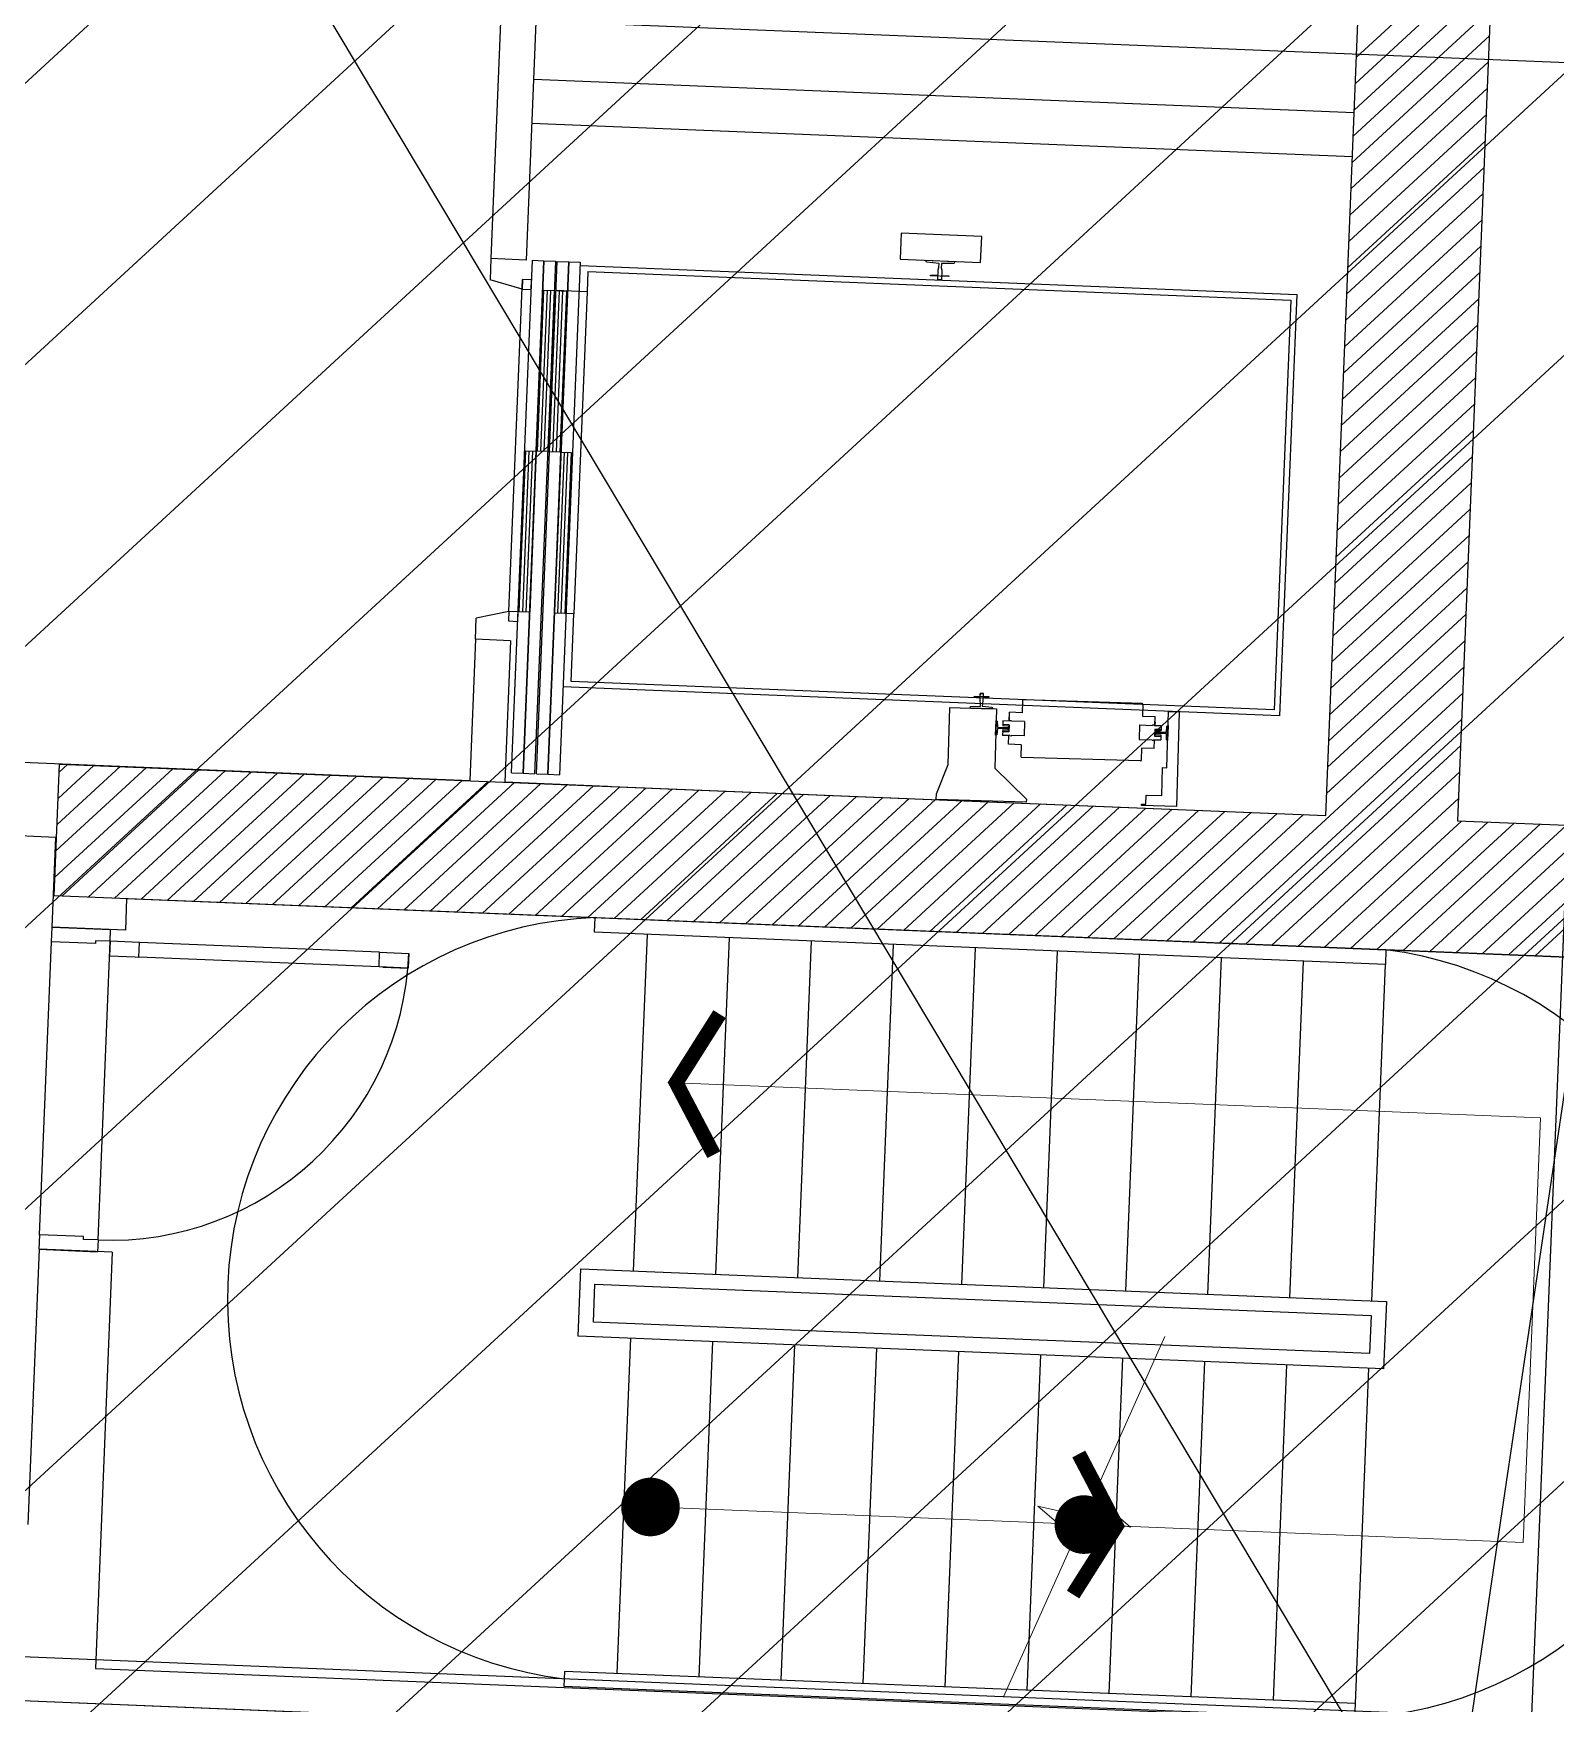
# Model space of a CAD drawing. Extents: x -678889171 to 586587, y -792238163 to 335485.
# Drawn here: x -678769443 to -678764250, y -791958539 to -791952840 of the extents above; entities that cross this region are included whole.
import ezdxf
from ezdxf.enums import TextEntityAlignment as Align

# ---------------------------------------------------------------- set-up
doc = ezdxf.new("R2010")
doc.units = 0
doc.header["$MEASUREMENT"] = 0
for name, color, linetype in [('A-FLOR-PATT', 252, 'Continuous'), ('A-SITE-PATT', 252, 'Continuous'), ('A-WALL', 252, 'Continuous')]:
    doc.layers.add(name, color=color, linetype=linetype)
for name, color, linetype, lineweight in [('BASEMENT3 LAYOUT$0$HATCH2', 252, 'Continuous', 15), ('Ground floor Towers$0$04-Ground Floor$0$Hospital (2)$0$A-FLOR-MRKN', 252, 'Continuous', 20), ('Ground floor Towers$0$04-Ground Floor$0$Hospital (2)$0$A-HIDD1', 252, 'Continuous', 20)]:
    doc.layers.add(name, color=color, linetype=linetype, lineweight=lineweight)
doc.styles.add('Ground floor Towers$0$$Bas01-Rname$0$EN-SC', font='swissc.ttf')
doc.styles.add('Ground floor Towers$0$$Bas01-Rname$0$EN-SCL', font='swisscl.ttf')
doc.styles.add('Ground floor Towers$0$04-Ground Floor$0$V2-lower ground$0$LEVEL  FOR LICENSE LOWER GR$0$$LG- LEVEL$0$AR-SR', font='sarb.shx')

# ---------------------------------------------------------------- blocks, each defined once
blk = doc.blocks.new('A$C61C61320')
at = {"layer": 'BASEMENT3 LAYOUT$0$HATCH2'}
h = blk.add_hatch(dxfattribs=at)
h.set_pattern_fill('JIS_WOOD', color=256, scale=1000, style=0)
h.set_pattern_definition([(45, (-845211.5632561638, -471074.8112416068), (-499.9999991609842, 499.9999991609843), [])])
edge = h.paths.add_edge_path()
edge.add_line((-87728.88771757309, -14436.92520058164), (11085.99286301623, -14077.61977391216))
edge.add_line((11085.9928630162, -14077.61977391216), (11086.00013759563, -61296.12011963065))
edge.add_line((11086.00013759569, -61296.12011963065), (-23868.16462742418, -60220.57708285929))
edge.add_line((-23868.16462742421, -60220.57708285929), (-23388.15647815715, -47455.2645226442))
edge.add_arc((-38984.06513334403, -44366.02445463254), 15898.9235792472, 348.7958745272753, 525.9866040010601)
edge.add_line((-54409.82303213701, -40516.12001080933), (-55179.78612954497, -49076.3717473704))
edge.add_line((-55179.78612954495, -49076.3717473704), (-87616.00626249687, -47227.09333388295))
edge.add_line((-87616.00626249681, -47227.09333388295), (-87728.88771757303, -14436.92520058164))
blk = doc.blocks.new('Ground floor Towers$0$04-Ground Floor$0$Hospital (2)$0$$DD-06-LEVEL  (01)$0$A-STRS-01-2950$0$WATG_M_STAIRARROW1')
at = {"layer": 'Ground floor Towers$0$04-Ground Floor$0$Hospital (2)$0$A-FLOR-MRKN'}
for p, q in [((-2.131628207280301e-14, 0.590549999999979), (-0.5708661417322887, 0.59055118110237)), ((-0.5708661417322887, 0.59055118110237), (-0.5708661417323952, -0.5826781916020707)), ((-1.480202627135441e-10, -2.842170943040401e-14), (-2.131628207280301e-14, 0.590549999999979))]:
    blk.add_line(p, q, dxfattribs=at)
at = {"layer": 'Ground floor Towers$0$04-Ground Floor$0$Hospital (2)$0$A-FLOR-MRKN', "const_width": 0.03937, "flags": 128}
blk.add_lwpolyline([(-0.01306610425286436, -0.01472331971535823, -1), (0.01306610425285726, 0.01472331971535823, -1)], format="xyb", close=True, dxfattribs=at)
at = {"layer": 'Ground floor Towers$0$04-Ground Floor$0$Hospital (2)$0$A-FLOR-MRKN', "const_width": 0.01968499999999999}
blk.add_lwpolyline([(-0.476378141401959, -0.5168112198884387), (-0.5708661415200567, -0.5713638921918403), (-0.6653541416381401, -0.5168112198884671)], dxfattribs=at)
blk = doc.blocks.new('Ground floor Towers$0$04-Ground Floor$0$Hospital (2)$0$$DD-06-LEVEL  (01)$0$A-STRS-01-2950$0$WATG_BREAKLINE1')
at = {"layer": 'Ground floor Towers$0$04-Ground Floor$0$Hospital (2)$0$A-HIDD1'}
for p, q in [((0.0232119172721319, 0.05802979318032442), (0.1968503937007924, 0.4921259842519703)), ((0.1253443532695151, -0.02321191727213545), (0.0232119172721319, 0.05802979318032442)), ((-0.02321191727212835, -0.05802979318033152), (-0.1253443532695044, 0.02321191727212124)), ((-0.1253443532695044, 0.02321191727212124), (0.1253443532695151, -0.02321191727213545)), ((-0.1968503937007817, -0.4921259842519703), (-0.02321191727212835, -0.05802979318033152))]:
    blk.add_line(p, q, dxfattribs=at)
blk = doc.blocks.new('Ground floor Towers$0$04-Ground Floor$0$Hospital (2)$0$$DD-06-LEVEL  (01)$0$A-STRS-01-2950$0$WATG_M_STAIRARROW2')
at = {"layer": 'Ground floor Towers$0$04-Ground Floor$0$Hospital (2)$0$A-FLOR-MRKN'}
blk.add_line((-1.479989464314713e-10, -5.684341886080801e-14), (-2.081890215777094e-12, 0.6377952755905199), dxfattribs=at)
at = {"layer": 'Ground floor Towers$0$04-Ground Floor$0$Hospital (2)$0$A-FLOR-MRKN', "const_width": 0.01968499999999999}
blk.add_lwpolyline([(-0.09448800033248261, 0.5719283038768879), (-2.143991650882526e-10, 0.6264809761802326), (0.09448799990367718, 0.5719283038768879)], dxfattribs=at)
at = {"layer": 'Ground floor Towers$0$04-Ground Floor$0$Hospital (2)$0$A-FLOR-MRKN', "const_width": 0.03937, "flags": 128}
blk.add_lwpolyline([(-0.01306610425285726, -0.01472331971538665, -1), (0.01306610425287147, 0.01472331971532981, -1)], format="xyb", close=True, dxfattribs=at)
blk = doc.blocks.new('GR')
at = {"layer": 'A-FLOR-PATT'}
for p, q in [((49525, 196905), (245.3918416806846, 272191.5239476775)), ((30505, 225220), (30505, 268485)), ((30127.40387731369, 236104.3875209279), (30127.42850499545, 230004.3817412797)), ((29677.42850499178, 230004.3817691915), (29677.40973144941, 234654.3815392867)), ((29677.42850499177, 230004.3817691915), (29677.42850499177, 234655.1983650961)), ((29677.41804897289, 232594.222540826), (30127.4162321895, 233044.2207240426)), ((29677.41841153322, 232504.4203421756), (30127.41659474978, 232954.4185253922)), ((26754.69330309423, 232847.7327846687), (26754.69330309423, 231787.4007854185)), ((26874.69330309423, 232847.7327846687), (26874.69330309423, 231787.4007853517)), ((29677.41877409353, 232414.6181435253), (30127.4169573101, 232864.6163267418)), ((30127.42850504701, 232855.1983651478), (30127.42850504701, 230004.3817412797)), ((29677.41913665384, 232324.8159448749), (30127.41731987041, 232774.8141280914)), ((29677.41949921417, 232235.0137462245), (30127.41768243071, 232685.0119294411)), ((-2250.000000000029, 232605), (106690.0000000001, 232605)), ((29677.41986177448, 232145.2115475741), (30127.41804499103, 232595.2097307907)), ((29677.42022433478, 232055.4093489238), (30127.41840755132, 232505.4075321403)), ((29677.42058689511, 231965.6071502734), (30127.41877011163, 232415.6053334899)), ((26874.69330309423, 232405.1983651478), (29677.42850499177, 232405.1983651478)), ((29677.42094945544, 231875.804951623), (30127.41913267196, 232325.8031348395)), ((26874.69330309423, 232255.1983651477), (29677.42850499177, 232255.1983651478)), ((29677.42131201574, 231786.0027529727), (30127.41949523224, 232236.0009361892)), ((29677.42167457606, 231696.2005543223), (30127.41985779256, 232146.1987375388)), ((29677.42203713639, 231606.3983556719), (30127.42022035287, 232056.3965388884)), ((29677.42239969668, 231516.5961570215), (30127.42058291317, 231966.594340238)), ((28424.48511121665, 231931.0793568447), (28149.48511121665, 231931.0793568447)), ((28149.48511121665, 231931.0793568447), (28149.48511121665, 231842.2936425591)), ((28424.48511121677, 231842.2936425591), (28424.48511121665, 231931.0793568447)), ((28149.48511121665, 231842.2936425591), (28424.48511121677, 231842.2936425591)), ((28239.84225407381, 231835.2222139876), (28237.87796835949, 231842.293642559)), ((28237.87796835949, 231842.293642559), (28336.09225407381, 231842.2936425591)), ((28336.09225407381, 231842.2936425591), (28334.12796835949, 231835.2222139876)), ((29677.42276225699, 231426.7939583711), (30127.42094547348, 231876.7921415876)), ((26874.69330309423, 231787.4007853517), (26754.69330309423, 231787.4007854185)), ((26754.6933028763, 231787.4007854185), (26754.6933028763, 231715.3697295061)), ((26896.43272775329, 231787.4007854187), (26935.71844203897, 231787.4007854187)), ((26896.43272775329, 230037.4007854189), (26896.43272775329, 231787.4007854187)), ((26935.71844203897, 231787.4007854187), (26935.71844203908, 230037.4007854189)), ((26935.71844203897, 231787.4007854187), (26975.00415632477, 231787.4007854187)), ((26935.71844203908, 230037.4007854189), (26935.71844203897, 231787.4007854187)), ((26975.00415632477, 231787.4007854187), (26975.00415632477, 230037.4007854189)), ((26980.91368264494, 231787.4007854187), (27020.19939693074, 231787.4007854187)), ((26980.91368264494, 230037.400785419), (26980.91368264494, 231787.4007854187)), ((27020.19939693074, 231787.4007854187), (27059.48511121653, 231787.4007854187)), ((27020.19939693074, 230037.400785419), (27020.19939693074, 231787.4007854187)), ((27020.19939693074, 231787.4007854187), (27020.19939693074, 230037.400785419)), ((27059.48511121653, 231787.4007854187), (27059.48511121653, 230037.4007854189)), ((28283.05653978813, 231832.8650711305), (28239.84225407381, 231835.2222139876)), ((28255.55653978801, 231789.6507854162), (28255.55653978813, 231792.4007854162)), ((28255.55653978813, 231792.4007854162), (28279.52082550245, 231792.4007854162)), ((28318.41368264517, 231789.6507854162), (28255.55653978801, 231789.6507854162)), ((28279.52082550245, 231792.4007854162), (28279.52082550245, 231776.6864997019)), ((28280.69939693097, 231810.8650711305), (28283.05653978813, 231818.7222139876)), ((28280.69939693097, 231777.8650711305), (28280.69939693097, 231810.8650711305)), ((28283.05653978813, 231818.7222139876), (28283.05653978813, 231832.8650711305)), ((28334.12796835949, 231835.2222139876), (28290.91368264529, 231832.8650711304)), ((28290.91368264529, 231832.8650711304), (28290.91368264517, 231818.7222139876)), ((28290.91368264517, 231818.7222139876), (28293.27082550245, 231810.8650711305)), ((28293.27082550245, 231810.8650711305), (28293.27082550245, 231777.8650711304)), ((28294.44939693097, 231776.6864997019), (28294.44939693097, 231792.4007854162)), ((28294.44939693097, 231792.4007854162), (28318.41368264517, 231792.4007854162)), ((28318.41368264517, 231792.4007854162), (28318.41368264517, 231789.6507854162)), ((29677.42312481732, 231336.9917597208), (30127.42130803378, 231786.9899429372)), ((27059.48511121653, 231776.6864997019), (29506.62796835972, 231776.6864997019)), ((27086.98511121653, 231757.0436425591), (27086.98511121653, 231687.4007854185)), ((27086.98511121653, 231757.0436425591), (29486.98511121677, 231757.0436425591)), ((28279.52082550245, 231776.6864997019), (28294.44939693097, 231776.6864997019)), ((28293.27082550245, 231777.8650711304), (28280.69939693097, 231777.8650711305)), ((29486.98511121677, 231757.0436425591), (29486.98511121677, 230357.043642559)), ((29506.62796835972, 231776.6864997019), (29506.62796835972, 230337.4007854162)), ((26865.00415632477, 231687.4007854185), (26754.6933028763, 231715.3697295061)), ((26865.00415632477, 230587.4007854191), (26865.00415632477, 231720.3604612229)), ((26896.43272775329, 231720.3604612229), (26865.00415632477, 231720.3604612229)), ((26865.00415632477, 231720.3604612229), (26865.00415632477, 231687.4007854185)), ((26865.00415632477, 231687.4007854185), (26896.43272775329, 231687.4007854185)), ((26896.43272775329, 231687.4007854185), (26896.43272775329, 231720.3604612229)), ((26939.64701346749, 231687.4007854184), (26975.00415632477, 231687.4007854184)), ((26939.64701346749, 231137.4007854192), (26939.64701346749, 231687.4007854184)), ((26951.43272775329, 231137.4007854191), (26951.43272775329, 231687.4007854185)), ((26963.21844203908, 231137.4007854191), (26963.21844203897, 231687.4007854184)), ((26975.00415632477, 231687.4007854184), (26975.00415632477, 231137.4007854191)), ((27086.98511121653, 231687.4007854185), (26980.91368264506, 231687.4007854185)), ((26980.91368264506, 231687.4007854185), (27016.27082550222, 231687.4007854184)), ((26980.91368264506, 231137.4007854192), (26980.91368264506, 231687.4007854185)), ((26992.69939693085, 231137.4007854191), (26992.69939693085, 231687.4007854185)), ((27004.48511121653, 231137.4007854191), (27004.48511121653, 231687.4007854184)), ((27016.27082550222, 231687.4007854184), (27016.27082550222, 231137.4007854191)), ((27086.98511121653, 231687.4007854185), (27086.98511121653, 230587.400785419)), ((29677.42348737763, 231247.1895610704), (30127.42167059409, 231697.1877442868)), ((29677.42384993794, 231157.38736242), (30127.42203315441, 231607.3855456365)), ((29677.42421249826, 231067.5851637696), (30127.4223957147, 231517.583346986)), ((29677.42457505857, 230977.7829651193), (30127.422758275, 231427.7811483357)), ((29677.4249376189, 230887.9807664689), (30127.42312083532, 231337.9789496853)), ((29677.42530017921, 230798.1785678185), (30127.42348339564, 231248.1767510349)), ((29677.42566273952, 230708.3763691682), (30127.42384595593, 231158.3745523845)), ((26900.36129918181, 231137.4007854191), (26935.71844203897, 231137.4007854192)), ((26900.36129918181, 230587.4007854191), (26900.36129918181, 231137.4007854191)), ((26912.14701346749, 230587.4007854191), (26912.14701346749, 231137.4007854191)), ((26923.93272775329, 230587.4007854191), (26923.93272775329, 231137.4007854192)), ((26935.71844203897, 231137.4007854192), (26935.71844203908, 230587.4007854191)), ((26975.00415632477, 231137.4007854191), (26939.64701346749, 231137.4007854192)), ((27016.27082550222, 231137.4007854191), (26980.91368264506, 231137.4007854192)), ((27020.19939693085, 231137.4007854191), (27055.5565397879, 231137.4007854191)), ((27020.19939693085, 230587.400785419), (27020.19939693085, 231137.4007854191)), ((27031.98511121653, 230587.400785419), (27031.98511121653, 231137.4007854191)), ((27043.77082550222, 230587.4007854191), (27043.77082550222, 231137.4007854191)), ((27055.5565397879, 231137.4007854191), (27055.5565397879, 230587.4007854191)), ((29677.42602529985, 230618.5741705178), (30127.42420851624, 231068.5723537342)), ((29677.42638786018, 230528.7719718674), (30127.42457107655, 230978.7701550838)), ((29677.42675042048, 230438.969773217), (30127.42493363685, 230888.9679564334)), ((29677.42711298077, 230349.1675745666), (30127.42529619717, 230799.165757783)), ((29677.4274755411, 230259.3653759162), (30127.42565875748, 230709.3635591326)), ((29677.4278381014, 230169.5631772659), (30127.42602131778, 230619.5613604822)), ((26865.00415632477, 230587.4007854191), (26754.69330226372, 230559.4318411761)), ((26754.69330226372, 230487.400785486), (26754.69330226372, 230559.4318411761)), ((26896.43272775317, 230587.4007854191), (26865.00415632477, 230587.4007854191)), ((26865.00415632477, 230587.4007854191), (26865.00415632477, 230554.4411096147)), ((26865.00415632477, 230554.4411096147), (26896.43272775317, 230554.4411096147)), ((26896.43272775317, 230554.4411096147), (26896.43272775317, 230587.4007854191)), ((26935.71844203908, 230587.4007854191), (26900.36129918181, 230587.4007854191)), ((27055.5565397879, 230587.4007854191), (27020.19939693085, 230587.400785419)), ((27086.98511121653, 230587.400785419), (27059.48511121653, 230587.4007854191)), ((27086.98511121653, 230357.0436425591), (27086.98511121653, 230587.400785419)), ((26874.69330309423, 230487.400785419), (26754.69330309423, 230487.400785486)), ((26754.69330309423, 230487.400785486), (26754.69330309423, 230005.1983651478)), ((26874.69330309423, 230487.400785419), (26874.69330309423, 230004.3817691915)), ((29677.42820066173, 230079.7609786155), (30127.42638387809, 230529.7591618318)), ((29241.83673192529, 229554.3669486683), (30127.4267464384, 230439.9569631814)), ((28463.62408584169, 230362.6667715133), (28512.74392274591, 230363.2204489739)), ((28463.64830923056, 230360.5177786488), (28463.62408584169, 230362.6667715133)), ((28482.3752470503, 230360.7288681806), (28463.64830923056, 230360.5177786488)), ((28493.90278894988, 230373.1403258036), (28482.23682768513, 230373.0088274067)), ((28482.23682768513, 230373.0088274067), (28482.3752470503, 230360.7288681806)), ((28483.16820607938, 230372.0982119171), (28492.9921734603, 230372.2089474092)), ((28483.4588867463, 230346.3102975424), (28483.16820607938, 230372.0982119171)), ((28492.9921734603, 230372.2089474092), (28493.2828541271, 230346.4210330345)), ((28494.04120831516, 230360.8603665775), (28493.90278894988, 230373.1403258036)), ((28512.76814613478, 230361.0714561093), (28494.04120831516, 230360.8603665775)), ((28512.74392274591, 230363.2204489739), (28512.76814613478, 230361.0714561093)), ((29035.96015836297, 230361.1351404321), (28630.72150390326, 230356.5673013823)), ((29506.62796835972, 230337.4007854162), (27059.48511121653, 230337.4007854162)), ((29486.98511121677, 230357.043642559), (27086.98511121653, 230357.0436425591)), ((28381.19806593911, 230320.5945773914), (28488.64770916708, 230321.8057468363)), ((28383.39201287668, 230125.9572236585), (28381.19806593911, 230320.5945773914)), ((28450.27283658563, 230321.3731863203), (28451.74554277454, 230326.9164703926)), ((28527.02258174842, 230322.2383073524), (28450.27283658563, 230321.3731863203)), ((28451.74554277454, 230326.9164703926), (28485.49466774146, 230329.1391175307)), ((28485.37009031278, 230340.1910808342), (28483.4588867463, 230346.3102975424)), ((28485.49466774146, 230329.1391175307), (28485.37009031278, 230340.1910808342)), ((28488.64770916708, 230321.8057468363), (28540.22353791642, 230322.3871081699)), ((28493.2828541271, 230346.4210330345), (28491.51006992579, 230340.2602905167)), ((28491.51006992579, 230340.2602905167), (28491.63464735447, 230329.2083272133)), ((28491.63464735447, 230329.2083272133), (28525.42529813082, 230327.7469865835)), ((28525.42529813082, 230327.7469865835), (28527.02258174842, 230322.2383073524)), ((28540.22353791642, 230322.3871081699), (28542.50745744129, 230119.7677809401)), ((28628.14290284306, 230312.9388412886), (28585.16304555185, 230312.4543735106)), ((28585.50217299651, 230282.3684734067), (28585.16304555185, 230312.4543735106)), ((28627.68611893801, 230353.4627067345), (28628.14290284306, 230312.9388412886)), ((29039.06475301085, 230358.0997554668), (29039.52153691578, 230317.5758900209)), ((29039.52153691578, 230317.5758900209), (29082.50139420688, 230318.0603577989)), ((29082.84052165154, 230287.974457695), (29082.50139420688, 230318.0603577989)), ((29127.11561633424, 230336.9855273207), (29163.95549401244, 230337.4007854162)), ((29127.93921155691, 230263.9197699257), (29127.11561633424, 230336.9855273207)), ((29163.95549401244, 230337.4007854162), (29167.59592331572, 230014.437857771)), ((29331.63895144992, 229554.3666069823), (30127.42710899869, 230350.1547645311)), ((28540.67340085305, 230282.4772406853), (28544.37469104164, 230280.9837715915)), ((28541.24092025029, 230232.1294078585), (28540.67340085305, 230282.4772406853)), ((28544.37469104164, 230280.9837715915), (28545.99669010144, 230259.6629146149)), ((28546.04859736339, 230255.0579299051), (28544.90760559739, 230233.7059285713)), ((28545.99669010144, 230259.6629146149), (28560.94754045921, 230259.831440192)), ((28560.99944772104, 230255.2264554822), (28546.04859736339, 230255.0579299051)), ((28560.94754045921, 230259.831440192), (28567.08232934609, 230260.3611483455)), ((28567.14461806031, 230254.8351666938), (28560.99944772104, 230255.2264554822)), ((28588.69496239534, 230282.4044624417), (28564.13504394305, 230282.1276237114)), ((28564.13504394305, 230282.1276237114), (28564.32883105437, 230264.935680795)), ((28585.76339195388, 230270.0898983744), (28564.27346330833, 230269.8476644854)), ((28564.27346330833, 230269.8476644854), (28564.32883105437, 230264.935680795)), ((28585.81875970004, 230265.177914684), (28564.32883105437, 230264.935680795)), ((28585.81875970004, 230265.177914684), (28564.32883105437, 230264.935680795)), ((28585.98486293816, 230250.4419636127), (28564.4949342925, 230250.1997297237)), ((28585.98486293816, 230250.4419636127), (28564.4949342925, 230250.1997297237)), ((28564.4949342925, 230250.1997297237), (28564.6887214037, 230233.0077868072)), ((28564.4949342925, 230250.1997297237), (28564.55030203865, 230245.2877460333)), ((28586.0402306842, 230245.5299799223), (28564.55030203865, 230245.2877460333)), ((28567.08232934609, 230260.3611483455), (28582.67787756304, 230260.5369409392)), ((28582.74016627738, 230255.0109592876), (28567.14461806031, 230254.8351666938)), ((28585.66278356929, 230264.2550425639), (28582.66023853327, 230262.1017983358)), ((28582.75780530726, 230253.4461018909), (28582.66023853327, 230262.1017983358)), ((28582.66057514235, 230262.0719358425), (28582.75746869807, 230253.4759643842)), ((28582.67787756304, 230260.5369409392), (28582.74016627738, 230255.0109592876)), ((28585.80812390264, 230251.3610853765), (28582.75780530726, 230253.4461018909)), ((28585.36375363123, 230294.6484326328), (28585.50217299651, 230282.3684734067)), ((28585.50217299651, 230282.3684734067), (28585.36375363123, 230294.6484326328)), ((28585.76339195388, 230270.0898983744), (28586.0402306842, 230245.5299799223)), ((28593.58964366511, 230283.994825091), (28588.67765997465, 230283.9394573449)), ((28588.69496239534, 230282.4044624417), (28588.67765997465, 230283.9394573449)), ((28593.60694608568, 230282.4598301878), (28593.58964366511, 230283.994825091)), ((28637.81479929945, 230282.9581399022), (28593.60694608568, 230282.4598301878)), ((28637.81479929945, 230282.9581399022), (28638.36847676009, 230233.8383029981)), ((29030.52789534848, 230287.3847911996), (29074.73574856225, 230287.8831009141)), ((29030.52789534848, 230287.3847911996), (29031.08157280901, 230238.2649542953)), ((29074.71844614168, 230289.4180958174), (29079.63042983202, 230289.4734635634)), ((29074.73574856225, 230287.8831009141), (29074.71844614168, 230289.4180958174)), ((29079.64773225271, 230287.9384686601), (29079.63042983202, 230289.4734635634)), ((29079.64773225271, 230287.9384686601), (29104.20765070488, 230288.2153073904)), ((29082.70210228638, 230300.2544169211), (29082.84052165154, 230287.974457695)), ((29082.84052165154, 230287.974457695), (29082.70210228638, 230300.2544169211)), ((29082.85614142437, 230275.6931142754), (29104.34607006992, 230275.9353481644)), ((29082.85614142437, 230275.6931142754), (29083.1329801547, 230251.1331958233)), ((29082.91150917042, 230270.7811305849), (29104.40143781596, 230271.0233644739)), ((29082.91150917042, 230270.7811305849), (29104.40143781596, 230271.0233644739)), ((29083.07761240866, 230256.0451795137), (29104.5675410542, 230256.2874134027)), ((29083.07761240866, 230256.0451795137), (29104.5675410542, 230256.2874134027)), ((29083.08824820594, 230269.8620088211), (29086.13856680131, 230267.7769923067)), ((29083.1329801547, 230251.1331958233), (29104.62290880036, 230251.3754297123)), ((29083.23358853928, 230256.9680516338), (29086.23613357542, 230259.1212958618)), ((29086.23613357542, 230259.1212958618), (29086.13856680131, 230267.7769923067)), ((29086.13890341039, 230267.7471298133), (29086.23579696611, 230259.1511583551)), ((29086.15620583108, 230266.2121349101), (29101.75175404827, 230266.3879275038)), ((29086.21849454542, 230260.6861532584), (29086.15620583108, 230266.2121349101)), ((29101.81404276249, 230260.8619458521), (29086.21849454542, 230260.6861532584)), ((29101.75175404827, 230266.3879275038), (29107.89692438742, 230265.9966387155)), ((29107.94883164925, 230261.3916540057), (29101.81404276249, 230260.8619458521)), ((29104.20765070488, 230288.2153073904), (29104.40143781596, 230271.0233644739)), ((29104.34607006992, 230275.9353481644), (29104.40143781596, 230271.0233644739)), ((29104.5675410542, 230256.2874134027), (29104.7613281654, 230239.0954704862)), ((29104.5675410542, 230256.2874134027), (29104.62290880036, 230251.3754297123)), ((29107.89692438742, 230265.9966387155), (29122.84777474518, 230266.1651642925)), ((29122.89968200702, 230261.5601795827), (29107.94883164925, 230261.3916540057)), ((29122.84777474518, 230266.1651642925), (29123.98876651119, 230287.5171656263)), ((29124.52168106694, 230240.239322606), (29122.89968200702, 230261.5601795827)), ((29123.98876651119, 230287.5171656263), (29127.65545185829, 230289.0936863391)), ((29127.65545185829, 230289.0936863391), (29128.22297125541, 230238.7458535123)), ((29129.27495843054, 230145.4181633944), (29127.93921155691, 230263.9197699257)), ((29421.44117097455, 229554.3662652962), (30127.42747155901, 230260.3525658807)), ((28544.90760559739, 230233.7059285713), (28541.24092025029, 230232.1294078585)), ((28589.24863985575, 230233.2846255375), (28564.6887214037, 230233.0077868072)), ((28586.3949779017, 230203.1627363987), (28586.05585045715, 230233.2486365026)), ((28586.1942698222, 230220.9686772765), (28586.05585045715, 230233.2486365026)), ((28629.37483519291, 230203.6472041767), (28586.3949779017, 230203.1627363987)), ((28589.24863985575, 230233.2846255375), (28589.26594227644, 230231.7496306342)), ((28594.1779259669, 230231.8049983803), (28589.26594227644, 230231.7496306342)), ((28638.36847676009, 230233.8383029981), (28594.16062354621, 230233.3399932836)), ((28594.16062354621, 230233.3399932836), (28594.1779259669, 230231.8049983803)), ((28629.37483519291, 230203.6472041767), (28629.83161909784, 230163.1233387307)), ((29031.08157280901, 230238.2649542953), (29075.28942602289, 230238.7632640099)), ((29083.73332655661, 230208.768720687), (29040.75346926552, 230208.284252909)), ((29040.75346926552, 230208.284252909), (29041.21025317044, 230167.7603874631)), ((29075.28942602289, 230238.7632640099), (29075.30672844358, 230237.2282691066)), ((29075.30672844358, 230237.2282691066), (29080.21871213404, 230237.2836368527)), ((29080.20140971335, 230238.8186317559), (29104.7613281654, 230239.0954704862)), ((29080.20140971335, 230238.8186317559), (29080.21871213404, 230237.2836368527)), ((29083.73332655661, 230208.768720687), (29083.39419911207, 230238.8546207908)), ((29083.53261847723, 230226.5746615649), (29083.39419911207, 230238.8546207908)), ((29128.22297125541, 230238.7458535123), (29124.52168106694, 230240.239322606)), ((29038.17486820508, 230164.6557928153), (28632.93621374549, 230160.0879537656)), ((29114.53900735917, 230145.2520601562), (29129.27495843054, 230145.4181633944)), ((29115.61867840726, 230049.4683781929), (29114.53900735917, 230145.2520601562)), ((29511.24339049921, 229554.3659236102), (30127.42783411931, 230170.5503672303)), ((28347.6940949608, 230024.2323019481), (28383.39201287668, 230125.9572236585)), ((28542.50745744129, 230119.7677809401), (28654.78996916766, 230019.0968146185)), ((29601.04561002384, 229554.3655819242), (30127.42819667961, 230080.7481685799)), ((26896.43272775305, 230037.4007854189), (26935.71844203873, 230037.4007854189)), ((26935.71844203873, 230037.4007854189), (26975.00415632453, 230037.4007854189)), ((26980.91368264482, 230037.400785419), (27020.1993969305, 230037.400785419)), ((27020.1993969305, 230037.400785419), (27059.4851112163, 230037.4007854189)), ((28347.90864497678, 230005.1983651478), (28347.6940949608, 230024.2323019481)), ((28654.78996916766, 230019.0968146185), (28654.90762562804, 230008.6588492763)), ((29047.81095311556, 230018.0002526514), (29063.16090214821, 230018.1732768578)), ((29047.86632086172, 230013.0882689609), (29047.81095311556, 230018.0002526514)), ((29062.81485373525, 230048.8731749229), (29115.61867840726, 230049.4683781929)), ((29063.16090214821, 230018.1732768578), (29062.81485373525, 230048.8731749229)), ((24554.69316175043, 230005.1983651478), (26754.69330309423, 230005.1983651478)), ((25354.0302651579, 230004.3814014895), (29677.42850499178, 230004.3817691915)), ((25354.03027462744, 229707.6757458516), (25650.73595549997, 230004.3814267241)), ((25354.03027176132, 229797.4783041962), (25560.93338665162, 230004.3814190865)), ((25354.03026889519, 229887.2808625408), (25471.13081780326, 230004.3814114488)), ((25354.03026602909, 229977.0834208853), (25381.32824895493, 230004.3814038112)), ((25354.0302651579, 229554.3814014867), (25354.0302651579, 230004.3814014895)), ((25354.03027749356, 229617.8731875071), (25740.53852434832, 230004.3814343619)), ((25380.3412923658, 229554.3816411686), (25830.34109319666, 230004.3814419995)), ((25470.14351189046, 229554.3812994826), (25920.14366204503, 230004.3814496371)), ((25559.94573141509, 229554.3809577965), (26009.94623089336, 230004.3814572748)), ((25649.74795093972, 229554.3806161105), (26099.74879974173, 230004.3814649125)), ((25739.55017046437, 229554.3802744244), (26189.55136859007, 230004.3814725501)), ((25829.35238998898, 229554.3799327383), (26279.35393743841, 230004.3814801878)), ((25919.15460951364, 229554.3795910523), (26369.15650628676, 230004.3814878254)), ((26008.95682903829, 229554.3792493662), (26458.95907513511, 230004.3814954631)), ((26098.7590485629, 229554.3789076802), (26548.76164398345, 230004.3815031007)), ((26188.56126808756, 229554.3785659941), (26638.56421283181, 230004.3815107384)), ((26278.36348761221, 229554.3782243081), (26728.36678168016, 230004.3815183761)), ((26368.16570713684, 229554.3778826221), (26818.16935052851, 230004.3815260137)), ((26457.96792666147, 229554.377540936), (26907.97191937685, 230004.3815336514)), ((26547.77014618611, 229554.3771992499), (26997.77448822522, 230004.381541289)), ((26637.57236571076, 229554.3768575639), (27087.57705707356, 230004.3815489267)), ((26727.37458523539, 229554.3765158778), (27177.37962592191, 230004.3815565644)), ((26817.17680476003, 229554.3761741918), (27267.18219477026, 230004.381564202)), ((26874.69330309423, 230005.1983651478), (27225.04602643962, 230005.1983651478)), ((26874.69330309423, 230004.3817691915), (29677.42850499177, 230004.3817691915)), ((26906.97902428466, 229554.3758325057), (27356.98476361859, 230004.3815718396)), ((26996.78124380931, 229554.3754908197), (27446.78733246693, 230004.3815794773)), ((27086.58346333395, 229554.3751491336), (27536.5899013153, 230004.3815871149)), ((27176.38568285858, 229554.3748074476), (27626.39247016364, 230004.3815947526)), ((27266.18790238323, 229554.3744657615), (27716.195039012, 230004.3816023903)), ((27355.99012190787, 229554.3741240755), (27805.99760786035, 230004.3816100279)), ((27445.79234143251, 229554.3737823894), (27895.80017670868, 230004.3816176656)), ((27535.59456095714, 229554.3734407034), (27985.60274555704, 230004.3816253033)), ((27625.39678048179, 229554.3730990173), (28075.40531440541, 230004.3816329409)), ((27715.19900000643, 229554.3727573313), (28165.20788325374, 230004.3816405786)), ((27805.00121953106, 229554.3724156452), (28255.01045210208, 230004.3816482162)), ((27894.80343905571, 229554.3720739592), (28344.81302095043, 230004.3816558539)), ((27984.60565858033, 229554.3717322731), (28434.61558979878, 230004.3816634915)), ((28074.40787810498, 229554.371390587), (28524.41815864714, 230004.3816711292)), ((28164.21009762964, 229554.371048901), (28614.22072749549, 230004.3816787668)), ((28254.01231715425, 229554.3707072149), (28704.02329634383, 230004.3816864045)), ((28343.8145366789, 229554.3703655289), (28793.82586519218, 230004.3816940422)), ((28654.90762562804, 230008.6588492763), (28347.90864497678, 230005.1983651478)), ((28433.61675620356, 229554.3700238428), (28883.62843404054, 230004.3817016798)), ((28523.41897572816, 229554.3696821568), (28973.43100288889, 230004.3817093175)), ((28613.22119525282, 229554.3693404708), (29063.23357173723, 230004.3817169552)), ((28703.02341477745, 229554.3689987847), (29153.03614058558, 230004.3817245928)), ((28792.82563430208, 229554.3686570986), (29242.83870943394, 230004.3817322305)), ((28882.62785382674, 229554.3683154126), (29332.64127828227, 230004.3817398681)), ((28972.43007335137, 229554.3679737265), (29422.44384713063, 230004.3817475058)), ((29167.59592331572, 230014.437857771), (29047.86632086172, 230013.0882689609)), ((29062.232292876, 229554.3676320405), (29512.24641597897, 230004.3817551434)), ((29152.03451240064, 229554.3672903544), (29602.04898482733, 230004.3817627811)), ((29690.84782954848, 229554.3652402381), (30140.86433059012, 230004.3817412797)), ((29780.65004907311, 229554.364898552), (30230.66689180084, 230004.3817412798)), ((29870.45226859776, 229554.364556866), (30320.46945301151, 230004.3817412797)), ((29960.2544881224, 229554.3642151799), (30410.27201422224, 230004.3817412798)), ((30050.05670764703, 229554.3638734939), (30500.07457543293, 230004.3817412798)), ((30127.42850499545, 230004.3817412797), (32377.42850499545, 230004.3817412797)), ((30127.42850499532, 230004.3817412797), (32377.42850499532, 230004.3817412798)), ((30139.85892717166, 229554.3635318078), (30589.87713664363, 230004.3817412798)), ((30229.66114669631, 229554.3631901218), (30679.67969785431, 230004.3817412798)), ((30319.46336622095, 229554.3628484357), (30769.48225906501, 230004.3817412798)), ((30409.26558574558, 229554.3625067497), (30859.2848202757, 230004.3817412798)), ((24554.73309702655, 229755.1983651478), (25351.29507767044, 229755.1983651478)), ((25351.29507767044, 229447.2266349721), (25351.29507767044, 229755.1983651478)), ((38468.97214012753, 229554.3318405887), (25354.0302651579, 229554.3814014867)), ((25601.49398108341, 229555.1983651465), (31101.49398108341, 229555.1983651458)), ((25601.49398108341, 229555.1983651465), (25601.49398108341, 229447.1768695474)), ((27201.49398108333, 229505.1983651467), (27201.49398108339, 229555.1983651467)), ((27201.49398108339, 229555.1983651467), (29901.49398108333, 229555.1983651466)), ((29901.4939810833, 229505.1983651467), (27201.49398108333, 229505.1983651467)), ((27381.49398108332, 228355.4885103726), (27381.49398108329, 229505.1983651467)), ((27661.49398108332, 228355.4885103726), (27661.49398108329, 229505.1983651467)), ((27941.49398108332, 228355.4885103726), (27941.49398108329, 229505.1983651467)), ((28221.49398108332, 228355.4885103726), (28221.49398108329, 229505.1983651467)), ((28501.49398108332, 228355.4885103726), (28501.49398108329, 229505.1983651467)), ((28781.49398108332, 228355.4885103726), (28781.49398108329, 229505.1983651467)), ((29061.49398108332, 228355.4885103726), (29061.49398108329, 229505.1983651467)), ((29341.49398108332, 228355.4885103726), (29341.49398108329, 229505.1983651467)), ((29621.49398108332, 228355.4885103726), (29621.49398108329, 229505.1983651467)), ((29901.49398108333, 229555.1983651466), (29901.4939810833, 229505.1983651467)), ((29901.49398108332, 228355.4885103726), (29901.49398108329, 229505.1983651467)), ((25601.49398108341, 229447.1768695474), (25351.29507767044, 229447.1768695474)), ((25351.29507748825, 229447.1768695474), (25551.29507748818, 229447.1768695474)), ((25351.29507748825, 229397.1768695474), (25351.29507748825, 229447.1768695474)), ((25501.2950774882, 229397.1768695474), (25351.29507748825, 229397.1768695474)), ((25351.29507748825, 228397.1768695477), (25351.29507748825, 229397.1768695474)), ((25551.29507748818, 229407.1768695474), (25501.2950774882, 229407.1768695474)), ((25501.2950774882, 229407.1768695474), (25501.2950774882, 229397.1768695474)), ((25551.29507748818, 229407.1768695474), (25551.29507748818, 229447.1768695474)), ((25651.29507748815, 229407.1768695474), (25551.29507748818, 229407.1768695474)), ((25551.29507748818, 229407.1768695474), (25551.29507748818, 229357.1768695475)), ((25551.29507748818, 228387.1768695478), (25551.29507748818, 229407.1768695474)), ((25651.29507748815, 229357.1768695475), (25651.29507748815, 229407.1768695474)), ((26471.29507748792, 229407.1768695474), (25651.29507748815, 229407.1768695474)), ((26471.29507748792, 229357.1768695475), (26471.29507748792, 229407.1768695474)), ((26471.29507748792, 229407.1768695474), (26571.29507748789, 229407.1768695474)), ((26571.29507748789, 229407.1768695474), (26571.29507748789, 229357.1768695475)), ((25551.29507748818, 229357.1768695475), (25638.29507748815, 229357.1768695475)), ((25638.29507748815, 229357.1768695475), (25651.29507748815, 229357.1768695475)), ((26471.29507748792, 229357.1768695475), (25651.29507748815, 229357.1768695475)), ((26571.29507748789, 229357.1768695475), (26471.29507748792, 229357.1768695475)), ((26571.29507748789, 229357.1768695475), (26484.29507748792, 229357.1768695475)), ((26484.29507748792, 229357.1768695475), (26571.29507748789, 229357.1768695475)), ((25501.2950774882, 228397.1768695477), (25351.29507748825, 228397.1768695478)), ((25351.29507748825, 228397.1768695478), (25351.29507748825, 228347.1768695478)), ((25501.2950774882, 228387.1768695478), (25501.2950774882, 228397.1768695477)), ((25551.29507748818, 228387.1768695478), (25501.2950774882, 228387.1768695478)), ((25551.29507748818, 228387.1768695478), (25551.29507748818, 228347.1768695478)), ((25351.29507748825, 228347.1768695478), (25551.29507748818, 228347.1768695478)), ((25601.49398108341, 228347.1768695478), (25351.49398108341, 228347.1768695478)), ((25351.49398108341, 228347.1768695478), (25351.49398108341, 227406.820378853)), ((25601.49398108341, 228347.1768695478), (25601.49398108341, 226926.1981372059)), ((27201.49398108328, 228125.8871906998), (27201.49398108328, 228355.4885103727)), ((27201.49398108328, 228355.4885103727), (29951.49398108331, 228355.4885103726)), ((29951.49398108331, 228355.4885103726), (29951.49398108325, 228125.8871906997)), ((27251.49398108328, 228175.8871906998), (27251.49398108328, 228305.4885103727)), ((27251.49398108328, 228305.4885103727), (29901.4939810833, 228305.4885103726)), ((29901.4939810833, 228305.4885103726), (29901.49398108327, 228175.8871906997)), ((29901.49398108327, 228175.8871906997), (27251.49398108328, 228175.8871906998)), ((29951.49398108325, 228125.8871906997), (27201.49398108328, 228125.8871906998)), ((27381.49398108328, 226980.7994568789, -5.047937143994125e-08), (27381.49398108325, 228125.8871906997, -5.068039667520041e-08)), ((27661.49398108328, 226980.7994568789, -5.047937143994125e-08), (27661.49398108325, 228125.8871906997, -5.068039667520041e-08)), ((27941.49398108328, 226980.7994568789, -5.047937143994125e-08), (27941.49398108325, 228125.8871906997, -5.068039667520041e-08)), ((28221.49398108328, 226980.7994568789, -5.047937143994125e-08), (28221.49398108325, 228125.8871906997, -5.068039667520041e-08)), ((28501.49398108328, 226980.7994568789, -5.047937143994125e-08), (28501.49398108325, 228125.8871906997, -5.068039667520041e-08)), ((28781.49398108328, 226980.7994568789, -5.047937143994125e-08), (28781.49398108325, 228125.8871906997, -5.068039667520041e-08)), ((29061.49398108328, 226980.7994568789, -5.047937143994125e-08), (29061.49398108325, 228125.8871906997, -5.068039667520041e-08)), ((29341.49398108328, 226980.7994568789, -5.047937143994125e-08), (29341.49398108325, 228125.8871906997, -5.068039667520041e-08)), ((29621.49398108328, 226980.7994568789, -5.047937143994125e-08), (29621.49398108325, 228125.8871906997, -5.068039667520041e-08)), ((29901.49398108328, 226980.7994568789, -5.047937143994125e-08), (29901.49398108325, 228125.8871906997, -5.068039667520041e-08)), ((106690.0000000001, 226955.0000000001), (-2250.000000000029, 226955)), ((29901.49398108328, 226980.7994568789, -5.047937143994125e-08), (27201.49398108328, 226980.799456879, -5.047937143994125e-08)), ((27201.49398108328, 226980.799456879, -5.047937143994125e-08), (27201.49398108328, 226930.7994568789, -5.047937143994125e-08)), ((29901.49398108325, 226930.7994568789, -5.047937143994125e-08), (29901.49398108328, 226980.7994568789, -5.047937143994125e-08)), ((25601.49398108341, 226926.1981372059), (31101.49398108347, 226926.198137206)), ((27201.49398108328, 226930.7994568789, -5.047937143994125e-08), (29901.49398108325, 226930.7994568789, -5.047937143994125e-08)), ((55580, 226805), (4670, 226805)), ((54319.33480194781, 226805.3815140488), (11635.9341053524, 226805.8043177102)), ((23105.59195187064, 226806.1981372059), (38466.09453872801, 226806.1981372061))]:
    blk.add_line(p, q, dxfattribs=at)
for centre, radius, start, end in [((632160.654919429, 163506.251165366), 613595.8226879981, 171.0737824436527, 189.9862451256833), ((632160.654919429, 163506.251165366), 605195.8226879981, 171.0737824436527, 190.1263033448895), ((632160.6549194276, 163506.2511653661), 599695.8226879967, 171.0616030214717, 190.2201678661017), ((632160.6549194327, 163506.2511653659), 599145.8226880017, 171.0631954506245, 190.2296506374575), ((29035.99476320435, 230358.0651506256), 3.070184832730834, 0.6458091144575752, 90.64580911110394), ((28630.75610874452, 230353.4973115758), 3.070184832730834, 90.64580911110394, 180.6458091144576), ((28583.25554044101, 230263.7673512043), 2.456147866184668, 11.4527319901452, 34.87467544039207), ((28584.16615593059, 230264.6987295987), 1.228073933092334, 7.423201127226918, 22.67012194929718), ((28583.39049932208, 230251.7943909589), 2.456147866184668, 326.4169427840164, 349.8388862355541), ((29085.5058727865, 230269.4287032387), 2.456147866184668, 146.4169427840164, 169.8388862355541), ((29085.64083166745, 230257.4557429933), 2.456147866184668, 191.4527319901452, 214.8746754403921), ((29084.57449439213, 230270.3393187283), 1.228073933092334, 158.6214962718503, 173.8684170955486), ((28632.90160890434, 230163.1579435721), 3.070184832730834, 180.6458091144576, 270.645809111104), ((29038.14026336394, 230167.7257826218), 3.070184832730834, 270.645809111104, 0.6458091144575752), ((27303.22130018194, 228255.4989110128, -1.009587428798825e-07), 1303.674468004546, 94.47540956981513, 265.5245904301849), ((29786.25005837075, 228242.9989110127), 1317.250382103305, 275.0191239639329, 84.98087603617373), ((25551.29507748818, 229407.1768695474), 1019.999999999704, 270, 0)]:
    blk.add_arc(centre, radius, start, end, dxfattribs=at)
for name, p, xscale, yscale, zscale, rotation in [('Ground floor Towers$0$04-Ground Floor$0$Hospital (2)$0$$DD-06-LEVEL  (01)$0$A-STRS-01-2950$0$WATG_M_STAIRARROW1', (28951.49658775253, 227553.3433235111), 2539.999999999998, 2539.999999999998, 2539.999999999998, 270), ('Ground floor Towers$0$04-Ground Floor$0$Hospital (2)$0$$DD-06-LEVEL  (01)$0$A-STRS-01-2950$0$WATG_BREAKLINE1', (28951.49658775257, 227580.4885096688, -5.058464951546253e-08), 1269.999999999999, 1269.999999999999, 1269.999999999999, 179.9999999999991), ('Ground floor Towers$0$04-Ground Floor$0$Hospital (2)$0$$DD-06-LEVEL  (01)$0$A-STRS-01-2950$0$WATG_M_STAIRARROW2', (27471.49398108325, 227553.3433235209, -5.057988405752372e-08), 2539.999999999998, 2539.999999999998, 2539.999999999998, 270)]:
    blk.add_blockref(name, p, dxfattribs=dict(at, xscale=xscale, yscale=yscale, zscale=zscale, rotation=rotation))
at = {"layer": 'A-FLOR-PATT', "style": 'Ground floor Towers$0$04-Ground Floor$0$V2-lower ground$0$LEVEL  FOR LICENSE LOWER GR$0$$LG- LEVEL$0$AR-SR', "flags": 12}
for tag, p in [('L', (30296.07288644527, 72859.53473235783)), ('P', (30237.50458115668, 72203.99769414036))]:
    blk.add_attdef(tag, text='', height=500, dxfattribs=at).set_placement(p, align=Align.RIGHT)
at = {"layer": 'A-FLOR-PATT'}
for tag, p, height, style in [('N', (85492.25876324323, 56633.4995742733), 250, 'Ground floor Towers$0$$Bas01-Rname$0$EN-SC'), ('N', (89389.48149106537, 56633.4995742733), 250, 'Ground floor Towers$0$$Bas01-Rname$0$EN-SC'), ('N', (94597.61363499537, 56633.4995742733), 250, 'Ground floor Towers$0$$Bas01-Rname$0$EN-SC'), ('AN', (85922.66280553787, 56313.08159666645), 200, 'Ground floor Towers$0$$Bas01-Rname$0$EN-SCL'), ('AN', (89819.88553336001, 56313.08159666645), 200, 'Ground floor Towers$0$$Bas01-Rname$0$EN-SCL'), ('AN', (95028.01767729002, 56313.08159666645), 200, 'Ground floor Towers$0$$Bas01-Rname$0$EN-SCL'), ('SN', (85299.47460008037, 56025.08594095582), 200, 'Ground floor Towers$0$$Bas01-Rname$0$EN-SCL'), ('F', (85927.04975899268, 56008.67972904726), 200, 'Ground floor Towers$0$$Bas01-Rname$0$EN-SCL'), ('SN', (89196.69732790251, 56025.08594095582), 200, 'Ground floor Towers$0$$Bas01-Rname$0$EN-SCL'), ('F', (89824.27248681482, 56008.67972904726), 200, 'Ground floor Towers$0$$Bas01-Rname$0$EN-SCL'), ('SN', (94404.82947183252, 56025.08594095582), 200, 'Ground floor Towers$0$$Bas01-Rname$0$EN-SCL'), ('F', (95032.40463074483, 56008.67972904726), 200, 'Ground floor Towers$0$$Bas01-Rname$0$EN-SCL')]:
    blk.add_attdef(tag, p, '', height=height, dxfattribs=dict(at, style=style))
at = {"layer": 'A-FLOR-PATT', "style": 'Ground floor Towers$0$$Bas01-Rname$0$EN-SCL', "width": 0.8}
for p in [(85305.16036184286, 56295.1433535593), (89202.383089665, 56295.1433535593), (94410.51523359501, 56295.1433535593)]:
    blk.add_attdef('FN', p, '', height=250, dxfattribs=at)

msp = doc.modelspace()

# ---------------------------------------------------------------- block references
at = {"layer": 'A-SITE-PATT', "rotation": 357.6731745000001}
msp.add_blockref('A$C61C61320', (-678706236.4347705, -791940527.995869, -212772), dxfattribs=at)

# ---------------------------------------------------------------- next in the draw order: block references
at = {"layer": 'A-WALL', "rotation": 357.6731745000001}
msp.add_blockref('GR', (-678804025.0995113, -792184118.4910543, -212772), dxfattribs=at)

doc.saveas('drawing.dxf')
